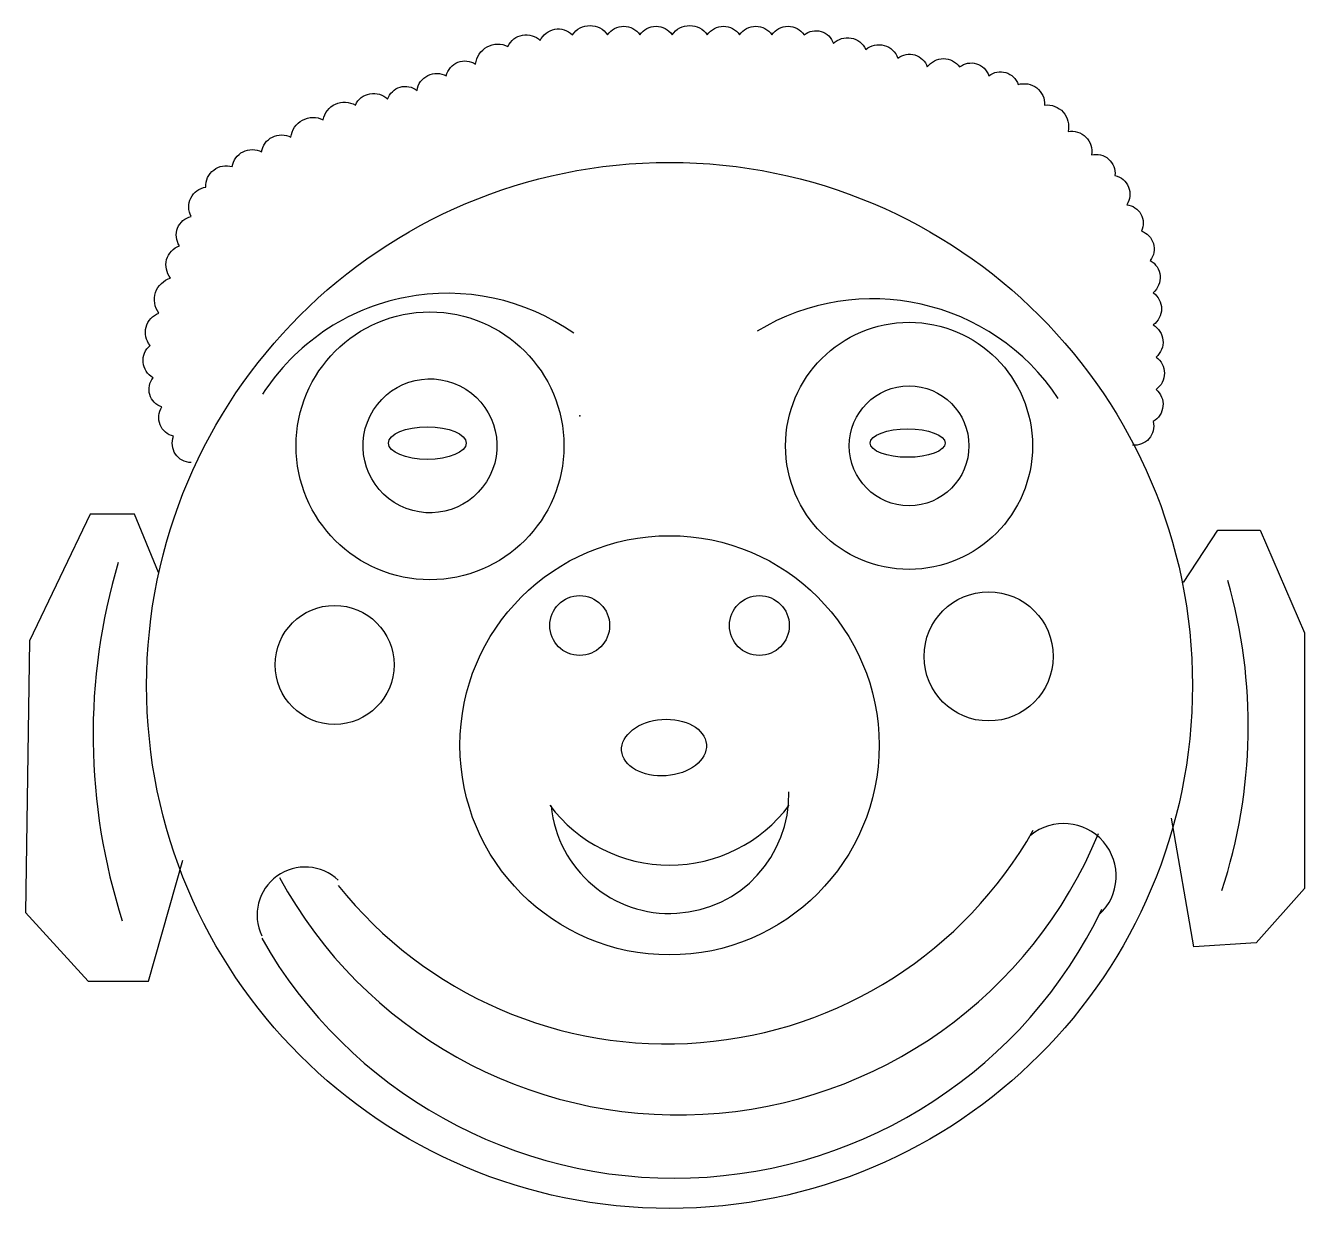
# Model space of a CAD drawing. Header units: inches. Extents: x 6.2 to 27.6, y 0.3 to 20.
import ezdxf

# ---------------------------------------------------------------- set-up
doc = ezdxf.new("R2010")
doc.units = ezdxf.units.IN
doc.header["$MEASUREMENT"] = 0

msp = doc.modelspace()

# ---------------------------------------------------------------- linework, layer by layer
msp.add_lwpolyline([(9.011, 12.719, -0.520567), (8.718, 13.159, -0.520567), (8.718, 13.159, -0.520567), (8.522, 13.649, -0.520567), (8.522, 13.649, -0.520567), (8.375, 14.138, -0.520567), (8.375, 14.138, -0.520567), (8.326, 14.676, -0.520567), (8.326, 14.676, -0.520567), (8.473, 15.215, -0.520567), (8.473, 15.215, -0.520567), (8.669, 15.802, -0.520567), (8.669, 15.802, -0.520567), (8.816, 16.34, -0.520567), (8.816, 16.34, -0.520567), (9.011, 16.829, -0.520567), (9.011, 16.829, -0.520567), (9.256, 17.319, -0.520567), (9.256, 17.319, -0.520567), (9.697, 17.661, -0.520567), (9.697, 17.661, -0.520567), (10.187, 17.906, -0.520567), (10.187, 17.906, -0.520567), (10.677, 18.151, -0.520567), (10.677, 18.151, -0.520567), (11.215, 18.444, -0.520567), (11.215, 18.444, -0.520567), (11.754, 18.689, -0.520567), (11.754, 18.689, -0.520567), (12.293, 18.787, -0.520567), (12.293, 18.787, -0.520567), (12.783, 18.934, -0.520567), (12.783, 18.934, -0.520567), (13.272, 19.178, -0.520567), (13.272, 19.178, -0.520567), (13.762, 19.374, -0.520567), (13.762, 19.374, -0.520567), (14.301, 19.668, -0.520567), (14.301, 19.668, -0.520567), (14.84, 19.766, -0.520567), (14.84, 19.766, -0.520567), (15.378, 19.864, -0.520567), (15.378, 19.864, -0.520567), (15.966, 19.864, -0.520567), (15.966, 19.864, -0.520567), (16.505, 19.864, -0.520567), (16.505, 19.864, -0.520567), (17.044, 19.864, -0.520567), (17.044, 19.864, -0.520567), (17.631, 19.864, -0.520567), (17.631, 19.864, -0.520567), (18.17, 19.864, -0.520567), (18.17, 19.864, -0.520567), (18.709, 19.864, -0.520567), (18.709, 19.864, -0.520567), (19.248, 19.864, -0.520567), (19.248, 19.864, -0.520567), (19.737, 19.717, -0.520567), (19.737, 19.717, -0.520567), (20.276, 19.619, -0.520567), (20.276, 19.619, -0.520567), (20.815, 19.472, -0.520567), (20.815, 19.472, -0.520567), (21.305, 19.325, -0.520567), (21.305, 19.325, -0.520567), (21.843, 19.325, -0.520567), (21.843, 19.325, -0.520567), (22.333, 19.178, -0.520567), (22.333, 19.178, -0.520567), (22.823, 19.032, -0.520567), (22.823, 19.032, -0.520567), (23.264, 18.689, -0.520567), (23.264, 18.689, -0.520567), (23.655, 18.249, -0.520567), (23.655, 18.249, -0.520567), (24.047, 17.857, -0.520567), (24.047, 17.857, -0.520567), (24.439, 17.515, -0.520567), (24.439, 17.515, -0.520567), (24.635, 17.025, -0.520567), (24.635, 17.025, -0.520567), (24.88, 16.585, -0.520567), (24.88, 16.585, -0.520567), (25.027, 16.095, -0.520567), (25.027, 16.095, -0.520567), (25.076, 15.557, -0.520567), (25.076, 15.557, -0.520567), (25.076, 15.019, -0.520567), (25.076, 15.019, -0.520567), (25.125, 14.481, -0.520567), (25.125, 14.481, -0.520567), (25.125, 13.942, -0.520567), (25.125, 13.942, -0.520567), (25.076, 13.404, -0.520567), (25.076, 13.404, -0.520567), (24.733, 13.012, -0.520567), (24.733, 13.012, -0.520567), (24.733, 13.012)], format="xyb")
for points in [[(8.466, 10.885), (8.063, 11.86), (7.323, 11.86), (6.314, 9.743), (6.246, 5.206), (7.289, 4.064), (8.298, 4.064), (8.87, 6.08)], [(25.585, 10.717), (26.156, 11.591), (26.863, 11.591), (27.602, 9.877), (27.602, 5.609), (26.795, 4.702), (25.753, 4.635), (25.383, 6.786)]]:
    msp.add_lwpolyline(points)
for centre, radius in [((17, 9), 8.732), ((13, 13), 2.236), ((21, 13), 2.062), ((17, 8), 3.5), ((15.5, 10), 0.5), ((18.5, 10), 0.5), ((22.329, 9.484), 1.078), ((11.407, 9.343), 0.993)]:
    msp.add_circle(centre, radius)
for centre, radius, start, end in [((13.292, 11.876), 3.671, 54.8945, 147.2753), ((20.393, 11.733), 3.721, 33.6134, 121.2669), ((17.473, 8.171), 10.099, 163.4176, 197.871), ((17.847, 8.328), 8.817, 341.8134, 15.9528), ((17.004, 7.181), 1.989, 185.5987, 1.1857), ((17, 8.5), 2.5, 216.8699, 323.1301), ((23.583, 5.817), 0.876, 312.7268, 129.1484), ((17.15, 9.41), 7.582, 208.4915, 337.6731), ((16.959, 10.039), 7.024, 218.5853, 330.5378), ((10.915, 5.165), 0.803, 46.4049, 205.37), ((17.078, 8.701), 7.928, 209.6637, 334.2953)]:
    msp.add_arc(centre, radius, start, end)
for centre, major_axis, ratio in [((13, 13), (-0.5, -1), 1), ((21, 13), (0, 1), 1), ((12.956, 13.046), (-0.649, 0), 0.418735), ((20.977, 13.046), (-0.626, 0), 0.379614), ((16.908, 7.962), (0.708, 0.051), 0.664818)]:
    msp.add_ellipse(centre, major_axis=major_axis, ratio=ratio)
msp.add_point((15.5, 13.5))

doc.saveas('drawing.dxf')
